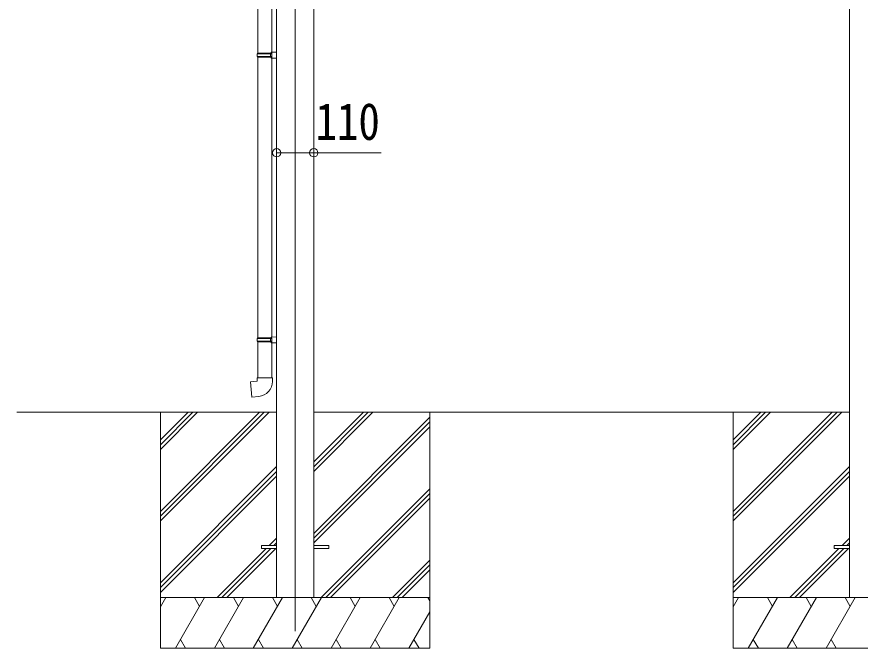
# Model space of a CAD drawing. Units: millimetres at full size; details may follow other scales. Extents: x -6988 to 7066, y -4877 to 4823.
# Drawn here: x 228 to 2730, y -1642 to 231 of the extents above; entities that cross this region are included whole.
import ezdxf
from ezdxf.enums import TextEntityAlignment as Align

# ---------------------------------------------------------------- set-up
doc = ezdxf.new("R2010")
doc.units = ezdxf.units.MM
doc.header["$LTSCALE"] = 25
doc.header["$PDMODE"] = 32
doc.header["$PDSIZE"] = 25
for name, color, linetype, lineweight in [('0-0_0', 7, 'Continuous', 9), ('0-1_本体', 4, 'Continuous', 9), ('0-2_部品', 7, 'Continuous', 9), ('0-8_PARTS2', 2, 'Continuous', 9), ('0-A_寸法', 6, 'Continuous', 9)]:
    doc.layers.add(name, color=color, linetype=linetype, lineweight=lineweight)
doc.styles.add('ＭＳ ゴシック', font='')
doc.styles.get('ＭＳ ゴシック').set_extended_font_data('MS Gothic')

msp = doc.modelspace()

# ---------------------------------------------------------------- linework, layer by layer
at = {"layer": '0-0_0'}
for p, q in [((227.62, -942.12), (998.62, -942.12)), ((653.62, -942.12), (653.62, -1642.12)), ((653.62, -1236.3), (947.8, -942.12)), ((653.62, -1250.44), (961.94, -942.12)), ((653.62, -1264.58), (976.08, -942.12)), ((653.62, -1052.45), (763.95, -942.12)), ((653.62, -1038.31), (749.81, -942.12)), ((653.62, -1024.17), (735.66, -942.12)), ((1108.62, -942.12), (2698.62, -942.12)), ((1108.62, -1117.95), (1284.45, -942.12)), ((1108.62, -1103.81), (1270.31, -942.12)), ((1108.62, -1089.67), (1256.16, -942.12)), ((1453.62, -942.12), (1453.62, -1642.12)), ((2353.62, -942.12), (2353.62, -1642.12)), ((2353.62, -1236.3), (2647.8, -942.12)), ((2353.62, -1250.44), (2661.94, -942.12)), ((2353.62, -1264.58), (2676.08, -942.12)), ((2353.62, -1052.45), (2463.95, -942.12)), ((2353.62, -1038.31), (2449.81, -942.12)), ((2353.62, -1024.17), (2435.66, -942.12)), ((1108.62, -1301.8), (1453.62, -956.8)), ((1108.62, -1315.94), (1453.62, -970.94)), ((1108.62, -1330.08), (1453.62, -985.09)), ((653.62, -1448.43), (998.62, -1103.43)), ((653.62, -1462.57), (998.62, -1117.58)), ((2353.62, -1448.43), (2698.62, -1103.43)), ((2353.62, -1462.57), (2698.62, -1117.58)), ((653.62, -1476.72), (998.62, -1131.72)), ((2353.62, -1476.72), (2698.62, -1131.72)), ((1130.42, -1492.12), (1453.62, -1168.93)), ((1144.57, -1492.12), (1453.62, -1183.08)), ((1158.71, -1492.12), (1453.62, -1197.22)), ((976.56, -1337.62), (998.62, -1315.56)), ((2676.56, -1337.62), (2698.62, -1315.56)), ((822.06, -1492.12), (967.56, -1346.62)), ((836.2, -1492.12), (981.7, -1346.62)), ((850.34, -1492.12), (995.84, -1346.62)), ((990.7, -1337.62), (998.62, -1329.71)), ((2522.06, -1492.12), (2667.56, -1346.62)), ((2536.2, -1492.12), (2681.7, -1346.62)), ((2550.34, -1492.12), (2695.84, -1346.62)), ((2690.7, -1337.62), (2698.62, -1329.71)), ((1342.56, -1492.12), (1453.62, -1381.06)), ((1356.7, -1492.12), (1453.62, -1395.21)), ((1370.84, -1492.12), (1453.62, -1409.35)), ((1453.62, -1492.12), (653.62, -1492.12)), ((653.62, -1519.63), (669.49, -1492.12)), ((698.36, -1642.12), (784.96, -1492.12)), ((769.96, -1518.1), (754.96, -1492.12)), ((813.83, -1642.12), (900.44, -1492.12)), ((885.43, -1518.1), (870.43, -1492.12)), ((929.3, -1642.12), (1015.9, -1492.12)), ((1000.9, -1518.1), (985.9, -1492.12)), ((1044.77, -1642.12), (1131.38, -1492.12)), ((1116.37, -1518.1), (1101.37, -1492.12)), ((1160.24, -1642.12), (1246.85, -1492.12)), ((1231.84, -1518.1), (1216.84, -1492.12)), ((1275.71, -1642.12), (1362.32, -1492.12)), ((1332.32, -1492.12), (1347.32, -1518.1)), ((1447.78, -1492.12), (1453.62, -1502.22)), ((3153.62, -1492.12), (2353.62, -1492.12)), ((2353.62, -1519.63), (2369.49, -1492.12)), ((2398.36, -1642.12), (2484.96, -1492.12)), ((2469.96, -1518.1), (2454.96, -1492.12)), ((2513.83, -1642.12), (2600.44, -1492.12)), ((2585.43, -1518.1), (2570.43, -1492.12)), ((2629.3, -1642.12), (2715.9, -1492.12)), ((2700.9, -1518.1), (2685.9, -1492.12)), ((1391.18, -1642.12), (1453.62, -1533.98)), ((713.36, -1616.14), (728.36, -1642.12)), ((828.83, -1616.14), (843.83, -1642.12)), ((944.3, -1616.14), (959.3, -1642.12)), ((1059.77, -1616.14), (1074.77, -1642.12)), ((1175.24, -1616.14), (1190.24, -1642.12)), ((1290.71, -1616.14), (1305.71, -1642.12)), ((1406.18, -1616.14), (1421.18, -1642.12)), ((2413.36, -1616.14), (2428.36, -1642.12)), ((2528.83, -1616.14), (2543.83, -1642.12)), ((2644.3, -1616.14), (2659.3, -1642.12)), ((653.62, -1642.12), (1453.62, -1642.12)), ((2353.62, -1642.12), (3153.62, -1642.12))]:
    msp.add_line(p, q, dxfattribs=at)
at = {"layer": '0-1_本体'}
for p, q in [((998.62, 1387.88), (998.62, -1492.12)), ((1108.62, 1387.88), (1108.62, -1492.12)), ((2698.62, 1387.88), (2698.62, -1492.12))]:
    msp.add_line(p, q, dxfattribs=at)
at = {"layer": '0-2_部品'}
for p, q in [((942.62, 1067.97), (942.62, 123.78)), ((984.62, 1065.41), (984.62, 126.34)), ((982.62, 126.28), (998.62, 126.75)), ((982.62, 124.28), (982.62, 126.28)), ((998.62, 126.75), (998.62, 108.81)), ((940.62, 121.78), (941.62, 123.78)), ((940.62, 121.78), (984.62, 121.78)), ((940.62, 121.78), (940.62, 113.78)), ((940.62, 113.78), (984.62, 113.78)), ((940.62, 113.78), (941.62, 111.78)), ((941.62, 123.78), (984.62, 123.78)), ((941.62, 111.78), (984.62, 111.78)), ((942.62, 111.78), (942.62, -721.38)), ((980.14, 121.78), (979.71, 123.78)), ((982.62, 124.28), (984.62, 124.28)), ((982.62, 109.28), (982.62, 111.28)), ((982.62, 109.28), (998.62, 108.81)), ((984.62, 109.22), (984.62, -718.82)), ((940.62, -723.38), (941.62, -721.38)), ((940.62, -723.38), (984.62, -723.38)), ((940.62, -723.38), (940.62, -731.38)), ((941.62, -721.38), (984.62, -721.38)), ((980.14, -723.38), (979.71, -721.38)), ((982.62, -718.88), (998.62, -718.41)), ((982.62, -720.88), (982.62, -718.88)), ((982.62, -720.88), (984.62, -720.88)), ((998.62, -718.41), (998.62, -736.35)), ((940.62, -731.38), (984.62, -731.38)), ((940.62, -731.38), (941.62, -733.38)), ((941.62, -733.38), (984.62, -733.38)), ((942.62, -733.38), (942.62, -839.52)), ((982.62, -735.88), (982.62, -733.88)), ((982.62, -735.88), (998.62, -736.35)), ((984.62, -735.94), (984.62, -839.52)), ((940.62, -839.52), (986.62, -839.52)), ((940.62, -849.52), (940.62, -839.52)), ((986.62, -839.52), (986.62, -850.44))]:
    msp.add_line(p, q, dxfattribs=at)
at = {"layer": '0-2_部品', "color": 4}
for p, q in [((953.62, -1337.62), (953.62, -1346.62)), ((998.62, -1337.62), (953.62, -1337.62)), ((998.62, -1346.62), (953.62, -1346.62)), ((1153.62, -1337.62), (1108.62, -1337.62)), ((1153.62, -1346.62), (1108.62, -1346.62)), ((1153.62, -1337.62), (1153.62, -1346.62)), ((2653.62, -1337.62), (2653.62, -1346.62)), ((2698.62, -1337.62), (2653.62, -1337.62)), ((2698.62, -1346.62), (2653.62, -1346.62))]:
    msp.add_line(p, q, dxfattribs=at)
at = {"layer": '0-2_部品'}
for points in [[(980.14, 121.78), (980.14, 113.78), (979.71, 111.78)], [(982.62, 111.28), (984.62, 111.28), (984.62, 124.28)], [(980.14, -723.38), (980.14, -731.38), (979.71, -733.38)], [(982.62, -733.88), (984.62, -733.88), (984.62, -720.88)], [(945.54, -895.27), (924.7, -897.09), (920.69, -851.26), (940.62, -849.52)]]:
    msp.add_lwpolyline(points, dxfattribs=at)
msp.add_arc((941.62, -850.44), 45, 275, 0, dxfattribs=at)
at = {"layer": '0-8_PARTS2'}
msp.add_line((1053.62, 1354.02), (1053.62, -1592.12), dxfattribs=at)
at = {"layer": '0-A_寸法'}
for p, q in [((998.62, -171.73), (1108.62, -171.73)), ((1108.62, -171.73), (1308.62, -171.73))]:
    msp.add_line(p, q, dxfattribs=at)
for p in [(998.62, -171.73), (1108.62, -171.73)]:
    msp.add_point(p, dxfattribs=at)

# ---------------------------------------------------------------- texts
at = {"layer": '0-A_寸法', "color": 7, "style": 'ＭＳ ゴシック', "width": 0.85}
msp.add_text('110', height=110, dxfattribs=at).set_placement((1114.12, -166.73), align=Align.BOTTOM_LEFT)

doc.saveas('drawing.dxf')
